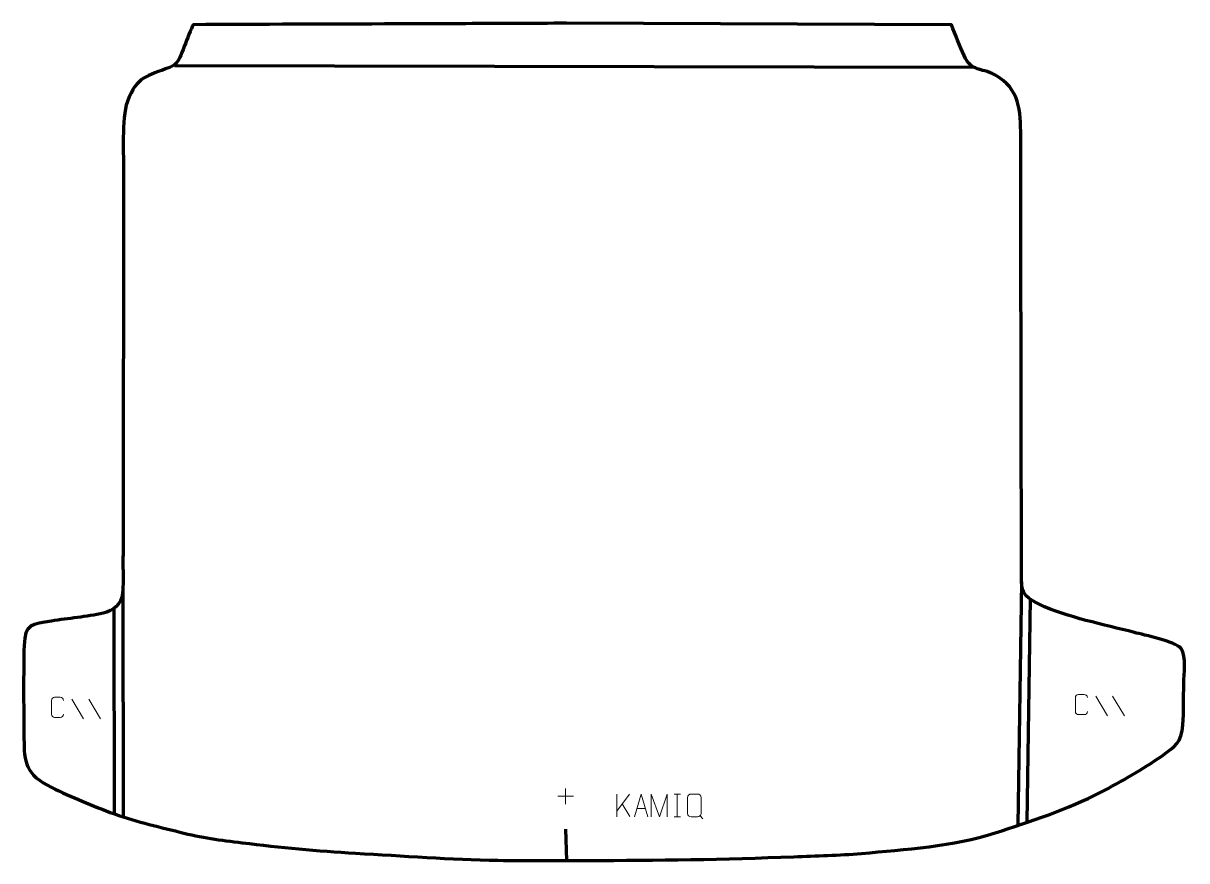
# Model space of a CAD drawing. Header units: millimetres. Extents: x 758 to 2050, y 22 to 952.
import ezdxf

# ---------------------------------------------------------------- set-up
doc = ezdxf.new("R2010")
doc.units = ezdxf.units.MM
doc.header["$MEASUREMENT"] = 0
doc.layers.add('layer 2', color=7, linetype='Continuous')
doc.layers.add('layer 3', color=7, linetype='Continuous')

msp = doc.modelspace()

# ---------------------------------------------------------------- linework, layer by layer
at = {"layer": 'layer 2', "color": 142, "lineweight": 158}
for points in [[(925.725, 905.0199), (925.725, 905.0199), (1814.1462, 902.906), (1814.1462, 902.906)], [(868.4731, 325.2387), (868.4731, 325.2387), (868.8593, 70.2004), (868.8593, 70.2004)], [(1866.7193, 331.3146), (1866.7193, 331.3146), (1862.5849, 61.1533), (1862.5849, 61.1533)], [(1876.4196, 312.5766), (1876.4196, 312.5766), (1872.6261, 64.6963), (1872.6261, 64.6963)], [(858.5064, 301.7133), (858.5064, 301.7133), (858.8513, 73.9684), (858.8513, 73.9684)], [(1360.2318, 56.499), (1360.2318, 56.499), (1361.1098, 21.8292), (1361.1098, 21.8292)]]:
    msp.add_open_spline(points, degree=3, dxfattribs=at)
at = {"layer": 'layer 2', "color": 142, "lineweight": 9}
for points, knots in [([(802.3404, 184.1718), (802.2154, 182.0935), (800.7151, 180.77), (798.7939, 180.7603), (798.7939, 180.7603), (796.708, 180.7607), (794.622, 180.7607), (792.5365, 180.7603), (792.5365, 180.7603), (790.8145, 180.666), (789.0504, 182.3518), (789.0604, 184.1563), (789.0604, 184.1563), (789.0607, 189.3177), (789.0607, 194.4788), (789.0604, 199.6396), (789.0604, 199.6396), (789.0642, 201.5522), (790.6267, 203.0901), (792.552, 203.078), (792.552, 203.078), (794.6324, 203.078), (796.7131, 203.078), (798.7939, 203.078), (798.7939, 203.078), (800.5352, 203.1098), (802.3166, 201.7756), (802.3404, 199.595)], [0, 0, 0, 0, 0.125, 0.125, 0.125, 0.125, 0.25, 0.25, 0.25, 0.25, 0.375, 0.375, 0.375, 0.375, 0.5, 0.5, 0.5, 0.5, 0.625, 0.625, 0.625, 0.625, 0.75, 0.75, 0.75, 0.75, 1, 1, 1, 1]), ([(1939.9256, 187.271), (1939.8006, 185.1927), (1938.3003, 183.8692), (1936.3791, 183.8595), (1936.3791, 183.8595), (1934.2932, 183.8599), (1932.2073, 183.8599), (1930.1217, 183.8595), (1930.1217, 183.8595), (1928.3997, 183.7652), (1926.6356, 185.451), (1926.6456, 187.2555), (1926.6456, 187.2555), (1926.646, 192.4169), (1926.646, 197.578), (1926.6456, 202.7388), (1926.6456, 202.7388), (1926.6494, 204.6514), (1928.2119, 206.1893), (1930.1372, 206.1772), (1930.1372, 206.1772), (1932.2176, 206.1772), (1934.2984, 206.1772), (1936.3791, 206.1772), (1936.3791, 206.1772), (1938.1204, 206.209), (1939.9018, 204.8748), (1939.9256, 202.6942)], [0, 0, 0, 0, 0.125, 0.125, 0.125, 0.125, 0.25, 0.25, 0.25, 0.25, 0.375, 0.375, 0.375, 0.375, 0.5, 0.5, 0.5, 0.5, 0.625, 0.625, 0.625, 0.625, 0.75, 0.75, 0.75, 0.75, 1, 1, 1, 1]), ([(1436.8845, 70.4177), (1436.8845, 70.4177), (1444.246, 95.3391), (1444.246, 95.3391), (1444.246, 95.3391), (1444.246, 95.3391), (1451.8062, 70.4177), (1451.8062, 70.4177)], [0, 0, 0, 0, 0.333333333, 0.333333333, 0.333333333, 0.333333333, 1, 1, 1, 1]), ([(1455.4884, 70.4155), (1455.4884, 70.4155), (1455.4884, 95.3413), (1455.4884, 95.3413), (1455.4884, 95.3413), (1455.4884, 95.3413), (1464.4021, 70.4155), (1464.4021, 70.4155), (1464.4021, 70.4155), (1464.4021, 70.4155), (1473.1507, 95.3407), (1473.1507, 95.3407), (1473.1507, 95.3407), (1473.1507, 95.3407), (1473.1507, 70.4155), (1473.1507, 70.4155)], [0, 0, 0, 0, 0.2, 0.2, 0.2, 0.2, 0.4, 0.4, 0.4, 0.4, 0.6, 0.6, 0.6, 0.6, 1, 1, 1, 1]), ([(1499.6907, 95.6157), (1502.0555, 95.6157), (1504.4204, 95.6157), (1506.7854, 95.6157), (1506.7854, 95.6157), (1508.7646, 95.6518), (1510.7892, 94.1353), (1510.8163, 91.6569), (1510.8163, 91.6569), (1510.816, 85.8138), (1510.816, 79.9705), (1510.8163, 74.1266), (1510.8163, 74.1266), (1510.6743, 71.7644), (1508.969, 70.26), (1506.7854, 70.249), (1506.7854, 70.249), (1504.4144, 70.2495), (1502.0436, 70.2495), (1499.6732, 70.249), (1499.6732, 70.249), (1497.7159, 70.1419), (1495.7106, 72.058), (1495.7221, 74.109), (1495.7221, 74.109), (1495.7224, 79.9754), (1495.7224, 85.8417), (1495.7221, 91.7075), (1495.7221, 91.7075), (1495.7264, 93.8813), (1497.5023, 95.6294), (1499.6907, 95.6157)], [0, 0, 0, 0, 0.111111111, 0.111111111, 0.111111111, 0.111111111, 0.222222222, 0.222222222, 0.222222222, 0.222222222, 0.333333333, 0.333333333, 0.333333333, 0.333333333, 0.444444444, 0.444444444, 0.444444444, 0.444444444, 0.555555556, 0.555555556, 0.555555556, 0.555555556, 0.666666667, 0.666666667, 0.666666667, 0.666666667, 0.777777778, 0.777777778, 0.777777778, 0.777777778, 1, 1, 1, 1])]:
    msp.add_open_spline(points, degree=3, knots=knots, dxfattribs=at)
for points in [[(811.6127, 201.1223), (811.6127, 201.1223), (824.7557, 179.2841), (824.7557, 179.2841)], [(811.6127, 201.1223), (811.6127, 201.1223), (824.7557, 179.2841), (824.7557, 179.2841)], [(830.4593, 201.1223), (830.4593, 201.1223), (843.6023, 179.2841), (843.6023, 179.2841)], [(830.4593, 201.1223), (830.4593, 201.1223), (843.6023, 179.2841), (843.6023, 179.2841)], [(1949.198, 204.2215), (1949.198, 204.2215), (1962.341, 182.3833), (1962.341, 182.3833)], [(1949.198, 204.2215), (1949.198, 204.2215), (1962.341, 182.3833), (1962.341, 182.3833)], [(1968.0445, 204.2215), (1968.0445, 204.2215), (1981.1875, 182.3833), (1981.1875, 182.3833)], [(1968.0445, 204.2215), (1968.0445, 204.2215), (1981.1875, 182.3833), (1981.1875, 182.3833)], [(1351.7514, 93.0887), (1351.7514, 93.0887), (1368.8821, 93.0887), (1368.8821, 93.0887)], [(1360.3167, 101.6541), (1360.3167, 101.6541), (1360.3167, 84.5234), (1360.3167, 84.5234)], [(1417.0299, 95.339), (1417.0299, 95.339), (1417.0299, 70.4177), (1417.0299, 70.4177)], [(1431.3875, 95.339), (1431.3875, 95.339), (1417.0299, 76.7233), (1417.0299, 76.7233)], [(1480.7144, 95.3391), (1480.7144, 95.3391), (1487.8733, 95.3391), (1487.8733, 95.3391)], [(1484.2938, 95.3391), (1484.2938, 95.3391), (1484.2938, 70.4177), (1484.2938, 70.4177)], [(1431.7124, 70.5132), (1431.7124, 70.5132), (1423.2529, 84.8084), (1423.2529, 84.8084)], [(1439.6036, 79.6552), (1439.6036, 79.6552), (1449.0871, 79.6552), (1449.0871, 79.6552)], [(1480.7144, 70.4177), (1480.7144, 70.4177), (1487.8733, 70.4177), (1487.8733, 70.4177)], [(1509.608, 71.3456), (1509.608, 71.3456), (1512.8141, 68.1428), (1512.8141, 68.1428)]]:
    msp.add_open_spline(points, degree=3, dxfattribs=at)
at = {"layer": 'layer 3', "color": 242, "lineweight": 158}
msp.add_open_spline([(868.51, 346.8457), (868.521, 353.1943), (868.5319, 359.5431), (868.5428, 365.8918), (868.5428, 365.8918), (868.6407, 423.0857), (868.7386, 480.2797), (868.8366, 537.4736), (868.8366, 537.4736), (868.9455, 601.0224), (869.0543, 664.5711), (869.1632, 728.1199), (869.1632, 728.1199), (869.1948, 746.5491), (869.2263, 764.9781), (869.2579, 783.4073), (869.2579, 783.4073), (869.2144, 805.601), (866.6822, 844.8867), (873.3552, 864.9206), (873.3552, 864.9206), (884.1739, 893.0893), (895.0996, 892.9546), (920.5019, 902.7109), (920.5019, 902.7109), (928.7806, 905.8906), (930.601, 911.6383), (933.8513, 919.2366), (933.8513, 919.2366), (937.5287, 927.8333), (940.918, 937.0148), (944.5289, 945.7399), (944.5289, 945.7399), (945.1321, 947.1977), (945.7387, 948.6536), (946.34, 950.1122), (946.34, 950.1122), (1021.9493, 950.6591), (1097.6495, 950.7121), (1173.2699, 951.0093), (1173.2699, 951.0093), (1198.6965, 951.1092), (1224.1233, 951.2092), (1249.55, 951.3091), (1249.55, 951.3091), (1286.7366, 951.4552), (1323.9231, 951.6014), (1361.1098, 951.7475), (1361.1098, 951.7475), (1361.1098, 951.7475), (1788.8666, 950.1176), (1788.8666, 950.1176), (1788.8666, 950.1176), (1793.5264, 938.7681), (1798.0003, 926.965), (1802.9453, 915.7843), (1802.9453, 915.7843), (1812.5421, 896.9252), (1820.6377, 903.2108), (1837.0172, 894.3818), (1837.0172, 894.3818), (1864.9768, 879.3106), (1865.8079, 854.6373), (1865.9776, 826.2636), (1865.9776, 826.2636), (1866.0135, 819.6052), (1865.9132, 812.9446), (1865.9121, 806.2853), (1865.9121, 806.2853), (1865.9624, 777.3704), (1866.0051, 748.4557), (1866.0544, 719.5408), (1866.0544, 719.5408), (1866.0861, 701.1116), (1866.1175, 682.6825), (1866.1491, 664.2534), (1866.1491, 664.2534), (1866.1596, 658.2163), (1866.1698, 652.1791), (1866.1801, 646.142), (1866.1801, 646.142), (1866.3612, 541.3231), (1866.6957, 436.5173), (1866.6128, 331.697), (1866.6128, 331.697), (1867.2596, 316.9903), (1874.0094, 312.611), (1886.3826, 306.3309), (1886.3826, 306.3309), (1918.1896, 291.5646), (1957.9863, 284.0385), (1992.1552, 275.0519), (1992.1552, 275.0519), (2003.2756, 272.2158), (2037.0731, 265.2673), (2043.828, 257.5601), (2043.828, 257.5601), (2050.3412, 247.368), (2047.1832, 229.6474), (2047.0046, 217.7382), (2047.0046, 217.7382), (2046.7928, 202.7799), (2047.1593, 187.2881), (2046.1661, 172.4068), (2046.1661, 172.4068), (2044.3671, 152.5506), (2037.8291, 148.7213), (2022.5519, 137.8459), (2022.5519, 137.8459), (2001.4545, 123.2731), (1977.0643, 109.2086), (1954.2733, 97.4076), (1954.2733, 97.4076), (1918.9082, 79.0957), (1875.6798, 64.7793), (1837.6708, 52.4514), (1837.6708, 52.4514), (1791.1463, 37.676), (1737.5341, 33.9071), (1688.9322, 29.6537), (1688.9322, 29.6537), (1664.2982, 27.4979), (1638.5416, 27.0023), (1613.7492, 26.0018), (1613.7492, 26.0018), (1537.2777, 22.9349), (1461.6247, 21.8644), (1385.1087, 21.8527), (1385.1087, 21.8527), (1351.8631, 21.847), (1318.2981, 21.5374), (1285.0856, 22.0083), (1285.0856, 22.0083), (1232.5918, 22.9144), (1179.4624, 26.9876), (1126.9816, 29.9352), (1126.9816, 29.9352), (1084.3916, 32.3704), (1043.4036, 36.32), (1001.0822, 41.5344), (1001.0822, 41.5344), (976.6094, 44.5441), (955.7872, 47.0109), (931.7293, 53.3009), (931.7293, 53.3009), (905.2892, 60.1529), (879.7957, 65.3924), (854.1489, 75.2499), (854.1489, 75.2499), (830.6864, 84.2755), (806.9287, 93.8043), (784.6136, 105.4191), (784.6136, 105.4191), (757.7301, 120.125), (758.7378, 134.3822), (758.4318, 162.4834), (758.4318, 162.4834), (758.1136, 195.1124), (757.8966, 228.1429), (758.6573, 260.7537), (758.6573, 260.7537), (759.4074, 284.6786), (767.7203, 284.3314), (789.0201, 287.794), (789.0201, 287.794), (807.6849, 290.7676), (828.2227, 292.294), (846.4254, 296.4865), (846.4254, 296.4865), (858.2312, 299.2058), (866.4126, 306.3033), (867.963, 318.6691), (867.963, 318.6691), (869.0772, 327.5553), (868.5177, 337.8076), (868.51, 346.8457)], degree=3, knots=[0, 0, 0, 0, 0.022222222, 0.022222222, 0.022222222, 0.022222222, 0.044444444, 0.044444444, 0.044444444, 0.044444444, 0.066666667, 0.066666667, 0.066666667, 0.066666667, 0.088888889, 0.088888889, 0.088888889, 0.088888889, 0.111111111, 0.111111111, 0.111111111, 0.111111111, 0.133333333, 0.133333333, 0.133333333, 0.133333333, 0.155555556, 0.155555556, 0.155555556, 0.155555556, 0.177777778, 0.177777778, 0.177777778, 0.177777778, 0.2, 0.2, 0.2, 0.2, 0.222222222, 0.222222222, 0.222222222, 0.222222222, 0.244444444, 0.244444444, 0.244444444, 0.244444444, 0.266666667, 0.266666667, 0.266666667, 0.266666667, 0.288888889, 0.288888889, 0.288888889, 0.288888889, 0.311111111, 0.311111111, 0.311111111, 0.311111111, 0.333333333, 0.333333333, 0.333333333, 0.333333333, 0.355555556, 0.355555556, 0.355555556, 0.355555556, 0.377777778, 0.377777778, 0.377777778, 0.377777778, 0.4, 0.4, 0.4, 0.4, 0.422222222, 0.422222222, 0.422222222, 0.422222222, 0.444444444, 0.444444444, 0.444444444, 0.444444444, 0.466666667, 0.466666667, 0.466666667, 0.466666667, 0.488888889, 0.488888889, 0.488888889, 0.488888889, 0.511111111, 0.511111111, 0.511111111, 0.511111111, 0.533333333, 0.533333333, 0.533333333, 0.533333333, 0.555555556, 0.555555556, 0.555555556, 0.555555556, 0.577777778, 0.577777778, 0.577777778, 0.577777778, 0.6, 0.6, 0.6, 0.6, 0.622222222, 0.622222222, 0.622222222, 0.622222222, 0.644444444, 0.644444444, 0.644444444, 0.644444444, 0.666666667, 0.666666667, 0.666666667, 0.666666667, 0.688888889, 0.688888889, 0.688888889, 0.688888889, 0.711111111, 0.711111111, 0.711111111, 0.711111111, 0.733333333, 0.733333333, 0.733333333, 0.733333333, 0.755555556, 0.755555556, 0.755555556, 0.755555556, 0.777777778, 0.777777778, 0.777777778, 0.777777778, 0.8, 0.8, 0.8, 0.8, 0.822222222, 0.822222222, 0.822222222, 0.822222222, 0.844444444, 0.844444444, 0.844444444, 0.844444444, 0.866666667, 0.866666667, 0.866666667, 0.866666667, 0.888888889, 0.888888889, 0.888888889, 0.888888889, 0.911111111, 0.911111111, 0.911111111, 0.911111111, 0.933333333, 0.933333333, 0.933333333, 0.933333333, 0.955555556, 0.955555556, 0.955555556, 0.955555556, 1, 1, 1, 1], dxfattribs=at)

doc.saveas('drawing.dxf')
